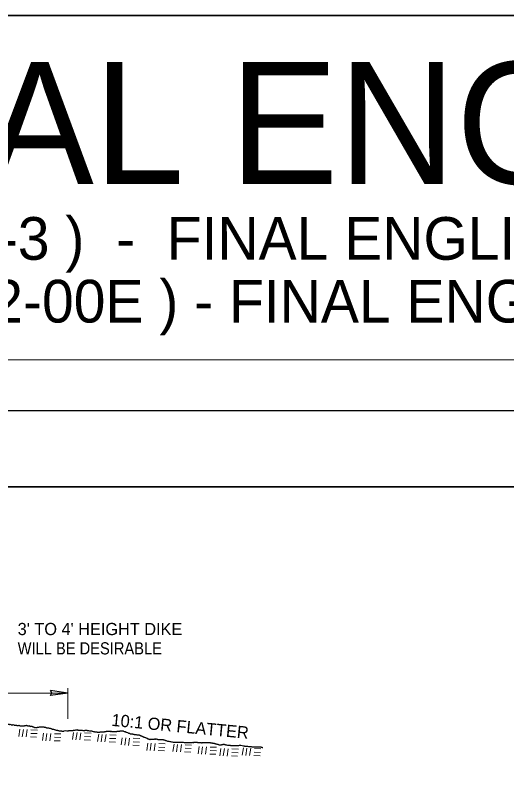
# Model space of a CAD drawing. Extents: x -394 to -24, y 146 to 415.
# Drawn here: x -163.6 to -115.3, y 338.9 to 415.4 of the extents above; entities that cross this region are included whole.
import ezdxf

# ---------------------------------------------------------------- set-up
doc = ezdxf.new("R2010")
doc.units = 0
doc.header["$LTSCALE"] = 0.48
doc.layers.add('1', color=7, linetype='Continuous', lineweight=13)

msp = doc.modelspace()

# ---------------------------------------------------------------- linework, layer by layer
at = {"layer": '1'}
for p, q in [((-388.924, 381.5337), (-28.924, 381.5337)), ((-158.4852, 346.1919), (-158.4853, 349.2363)), ((-178.7788, 348.7464), (-158.4853, 348.7466)), ((-163.3141, 344.4593), (-163.2083, 345.1789)), ((-162.9706, 344.4348), (-162.8649, 345.1545)), ((-162.5897, 344.4259), (-162.484, 345.1457)), ((-162.1225, 345.1198), (-161.4886, 345.0928)), ((-162.1715, 344.4324), (-161.5557, 344.4067)), ((-162.1289, 344.7748), (-161.513, 344.7492)), ((-160.9897, 344.0841), (-160.884, 344.8037)), ((-160.6462, 344.0596), (-160.5405, 344.7792)), ((-160.2654, 344.0507), (-160.1597, 344.7704)), ((-159.8046, 344.3996), (-159.1887, 344.3739)), ((-159.7982, 344.7447), (-159.1642, 344.7177)), ((-158.0281, 344.1592), (-157.9223, 344.8787)), ((-157.6846, 344.1346), (-157.5788, 344.8543)), ((-157.3038, 344.1257), (-157.198, 344.8455)), ((-156.8429, 344.4747), (-156.227, 344.449)), ((-156.8365, 344.8197), (-156.2026, 344.7927)), ((-155.5538, 343.9716), (-155.448, 344.6912)), ((-155.2103, 343.947), (-155.1046, 344.6667)), ((-154.8294, 343.9382), (-154.7237, 344.6579)), ((-154.3622, 344.6321), (-153.7283, 344.6051)), ((-153.2295, 343.6339), (-153.1238, 344.3536)), ((-159.8472, 344.0573), (-159.2313, 344.0316)), ((-156.8855, 344.1322), (-156.2697, 344.1066)), ((-154.4112, 343.9447), (-153.7954, 343.919)), ((-154.3687, 344.2871), (-153.7527, 344.2614)), ((-152.886, 343.6094), (-152.7803, 344.3291)), ((-152.5052, 343.6006), (-152.3994, 344.3202)), ((-152.0869, 343.6071), (-151.4711, 343.5814)), ((-152.0444, 343.9494), (-151.4285, 343.9238)), ((-152.0379, 344.2945), (-151.404, 344.2675)), ((-150.7177, 343.1088), (-150.6119, 343.8284)), ((-150.3742, 343.0842), (-150.2685, 343.804)), ((-149.9933, 343.0754), (-149.8877, 343.7952)), ((-149.5262, 343.7693), (-148.8922, 343.7423)), ((-148.1309, 342.9962), (-148.0251, 343.7159)), ((-147.7874, 342.9717), (-147.6817, 343.6914)), ((-147.4065, 342.9629), (-147.3008, 343.6827)), ((-146.9393, 343.6568), (-146.3054, 343.6298)), ((-149.5752, 343.0819), (-148.9593, 343.0562)), ((-149.5326, 343.4243), (-148.9167, 343.3987)), ((-146.9883, 342.9694), (-146.3725, 342.9437)), ((-146.9458, 343.3118), (-146.3298, 343.2862)), ((-145.6567, 342.7712), (-145.5509, 343.4908)), ((-145.3132, 342.7467), (-145.2075, 343.4663)), ((-144.9323, 342.7378), (-144.8266, 343.4576)), ((-144.4716, 343.0867), (-143.8556, 343.0611)), ((-144.4651, 343.4317), (-143.8312, 343.4047)), ((-143.5197, 342.5836), (-143.414, 343.3032)), ((-143.1762, 342.559), (-143.0706, 343.2788)), ((-142.7954, 342.5503), (-142.6897, 343.2699)), ((-142.3346, 342.8991), (-141.7187, 342.8734)), ((-142.3282, 343.2441), (-141.6942, 343.2171)), ((-141.3079, 342.6212), (-141.2021, 343.3408)), ((-140.9643, 342.5966), (-140.8587, 343.3163)), ((-140.5835, 342.5877), (-140.4778, 343.3075)), ((-140.1227, 342.9367), (-139.5068, 342.911)), ((-140.1163, 343.2817), (-139.4823, 343.2547)), ((-144.5141, 342.7443), (-143.8982, 342.7187)), ((-142.3772, 342.5567), (-141.7613, 342.531)), ((-140.1652, 342.5942), (-139.5494, 342.5686))]:
    msp.add_line(p, q, dxfattribs=at)
at = {"layer": '1', "lineweight": 35}
msp.add_line((-358.9241, 369.0337), (-33.924, 369.0337), dxfattribs=at)
at = {"layer": '1', "lineweight": 25}
for q in [(-160.1887, 348.9813), (-160.1887, 348.5133)]:
    msp.add_line((-158.4857, 348.7474), q, dxfattribs=at)
at = {"layer": '1', "lineweight": 35}
msp.add_lwpolyline([(-394.2532, 145.8963), (-24.4183, 145.8963), (-24.4183, 415.3904), (-394.2532, 415.3904)], close=True, dxfattribs=at)
at = {"layer": '1', "lineweight": 25}
for points in [[(-373.924, 156.5337), (-373.924, 376.5337), (-28.924, 376.5337)], [(-160.1887, 348.5133), (-160.0569, 348.7498), (-160.1887, 348.9813)]]:
    msp.add_lwpolyline(points, dxfattribs=at)
for points in [[(-170.3973, 345.5983), (-170.2057, 345.5343), (-170.1737, 345.5343), (-170.1418, 345.5023), (-170.1099, 345.5023), (-170.078, 345.5024), (-170.046, 345.5023), (-169.9502, 345.4704), (-169.8544, 345.4384), (-169.7586, 345.4384), (-169.6308, 345.4065), (-169.5989, 345.4065), (-169.535, 345.4065), (-169.5031, 345.4065), (-169.4392, 345.4065), (-169.3433, 345.3746), (-169.2475, 345.3745), (-169.0878, 345.3746), (-168.992, 345.3746), (-168.9601, 345.3745), (-168.8643, 345.4065), (-168.6088, 345.4384), (-168.513, 345.4384), (-168.3852, 345.4704), (-168.2574, 345.4704), (-168.0659, 345.5023), (-167.9701, 345.5023), (-167.8742, 345.5343), (-167.7465, 345.5343), (-167.6826, 345.5343), (-167.6188, 345.5343), (-167.5548, 345.5663), (-167.4909, 345.5662), (-167.4271, 345.5662), (-167.2993, 345.5663), (-167.2354, 345.5662), (-167.2036, 345.5983), (-167.1716, 345.5983), (-167.1077, 345.5983), (-167.0438, 345.5982), (-166.9481, 345.5982), (-166.8202, 345.5662), (-166.7883, 345.5662), (-166.6925, 345.5662), (-166.6606, 345.5343), (-166.5648, 345.5343), (-166.437, 345.5343), (-166.4051, 345.5342), (-166.3732, 345.5343), (-166.2773, 345.5343), (-166.2453, 345.5662), (-166.1815, 345.5343), (-166.1176, 345.5663), (-166.0538, 345.5662), (-166.0217, 345.5663), (-165.926, 345.5983), (-165.8303, 345.5983), (-165.7982, 345.6302), (-165.6705, 345.6302), (-165.6066, 345.6622), (-165.5427, 345.6622), (-165.4788, 345.6622), (-165.4469, 345.6622), (-165.3512, 345.6941), (-165.2873, 345.6941), (-165.1914, 345.6941), (-165.1276, 345.6942), (-164.9998, 345.6941), (-164.9359, 345.6942), (-164.8082, 345.6941), (-164.7443, 345.6941), (-164.6804, 345.6942), (-164.6166, 345.6941), (-164.5527, 345.6941), (-164.393, 345.6942), (-164.3291, 345.6942), (-164.2332, 345.6622), (-164.2013, 345.6622), (-164.1055, 345.6622), (-164.0736, 345.6302), (-163.9777, 345.6302), (-163.9139, 345.6302), (-163.8181, 345.6302), (-163.7542, 345.5983), (-163.6902, 345.5983), (-163.6583, 345.5983), (-163.5945, 345.5983), (-163.4987, 345.5663), (-163.339, 345.5663), (-163.2432, 345.5663), (-163.2113, 345.5343)], [(-163.2113, 345.5343), (-163.1793, 345.5343), (-163.1155, 345.5343), (-163.0516, 345.5343), (-162.9238, 345.5343), (-162.828, 345.5343), (-162.7961, 345.5343), (-162.7642, 345.5343), (-162.6683, 345.5662), (-162.6044, 345.5663), (-162.5725, 345.5662), (-162.5086, 345.5663), (-162.4447, 345.5342), (-162.3489, 345.5343), (-162.2851, 345.5343), (-162.2532, 345.5343), (-162.2212, 345.5023), (-162.0615, 345.4704), (-162.0296, 345.4704), (-161.9977, 345.4384), (-161.9657, 345.4385), (-161.9017, 345.4064), (-161.8698, 345.4065), (-161.7741, 345.3745), (-161.7421, 345.3426), (-161.6782, 345.3426), (-161.6462, 345.3426), (-161.5823, 345.3426), (-161.5504, 345.3426), (-161.5185, 345.3426), (-161.4866, 345.3745), (-161.4547, 345.3745), (-161.4228, 345.3746), (-161.3907, 345.3745), (-161.263, 345.4065), (-161.1672, 345.4065), (-161.1352, 345.4065), (-161.0714, 345.4065), (-161.0075, 345.4064), (-160.9756, 345.4065), (-160.8478, 345.4065), (-160.752, 345.3745), (-160.6882, 345.3745), (-160.6242, 345.3426), (-160.5284, 345.3107), (-160.4326, 345.3107), (-160.4007, 345.3106), (-160.273, 345.2787), (-160.241, 345.2787), (-160.2091, 345.2787), (-160.1132, 345.2467), (-160.0493, 345.2147), (-159.9855, 345.1828), (-159.9217, 345.1827), (-159.8897, 345.1828), (-159.7938, 345.1508), (-159.6981, 345.1188), (-159.6022, 345.0869), (-159.5702, 345.0869), (-159.5064, 345.0869), (-159.4425, 345.055), (-159.4106, 345.0549), (-159.2509, 345.023), (-159.1232, 345.023), (-159.0592, 344.991), (-158.9634, 344.991), (-158.8996, 344.9911), (-158.8357, 345.0229), (-158.5803, 345.023), (-158.4525, 345.023), (-158.3886, 345.0549), (-158.2927, 345.055), (-158.1969, 345.055), (-158.1012, 345.055), (-158.0053, 345.055), (-157.9414, 345.0868), (-157.9095, 345.0869), (-157.8137, 345.0869), (-157.686, 345.1188), (-157.654, 345.1189), (-157.6221, 345.1188), (-157.5582, 345.1189), (-157.4943, 345.1188), (-157.5263, 345.1508), (-157.5263, 345.1188), (-157.4623, 345.0869), (-157.3346, 345.0869), (-157.3027, 345.0869), (-157.2707, 345.0869), (-157.2068, 345.0869), (-157.0791, 345.0869)], [(-157.0791, 345.0869), (-156.9194, 345.055), (-156.8556, 345.0549), (-156.8236, 345.055), (-156.8236, 345.0869), (-156.7917, 345.0869), (-156.6958, 345.0869), (-156.6, 345.0869), (-156.5362, 345.0549), (-156.5042, 345.0549), (-156.4723, 345.055), (-156.4403, 345.0549), (-156.2807, 345.023), (-156.1529, 345.023), (-156.0571, 344.991), (-155.9293, 344.9591), (-155.8974, 344.9591), (-155.8016, 344.9271), (-155.7057, 344.9271), (-155.6418, 344.9271), (-155.5461, 344.8952), (-155.4502, 344.8952), (-155.4183, 344.8951), (-155.3544, 344.8952), (-155.3225, 344.9271), (-155.2586, 344.9271), (-155.1947, 344.9271), (-155.0989, 344.9271), (-155.0031, 344.9271), (-154.9712, 344.9271), (-154.9073, 344.9271), (-154.8435, 344.9591), (-154.7157, 344.9591), (-154.6838, 344.9911), (-154.6198, 344.991), (-154.556, 344.991), (-154.5241, 344.991), (-154.4282, 344.991), (-154.3324, 344.991), (-154.3005, 344.9591), (-154.2686, 344.991), (-154.2047, 344.991), (-154.1728, 344.9591), (-154.1408, 344.9591), (-154.045, 344.9591), (-153.9172, 344.9591), (-153.8534, 344.9591), (-153.7576, 344.9591), (-153.6937, 344.9591), (-153.6298, 344.991), (-153.5978, 344.9911), (-153.534, 344.991), (-153.502, 344.9911), (-153.4701, 344.991), (-153.4062, 344.9911), (-153.3423, 345.0229), (-153.3104, 345.023), (-153.2465, 345.023), (-153.2146, 345.023), (-153.1827, 345.023), (-153.1507, 345.023), (-153.0868, 345.023), (-153.0229, 345.023), (-152.991, 344.991), (-152.8953, 344.959), (-152.7994, 344.9271), (-152.7675, 344.8952), (-152.7355, 344.8952), (-152.7036, 344.8952), (-152.5439, 344.8313), (-152.48, 344.7992), (-152.4481, 344.7992), (-152.3842, 344.7673), (-152.2884, 344.7353), (-152.2245, 344.7354), (-152.1926, 344.7353), (-152.1287, 344.7353), (-152.0967, 344.7034), (-152.0329, 344.7034), (-151.937, 344.6714), (-151.8413, 344.6714), (-151.6816, 344.6395), (-151.6177, 344.6395), (-151.4899, 344.6395), (-151.4261, 344.6076), (-151.3622, 344.5755), (-151.2983, 344.5436), (-151.2344, 344.5437), (-151.2024, 344.5117), (-151.1705, 344.5117), (-151.1386, 344.4797)], [(-151.1386, 344.4797), (-151.0747, 344.4477), (-151.0108, 344.4158), (-150.8512, 344.3838), (-150.8192, 344.3518), (-150.6914, 344.3199), (-150.6276, 344.288), (-150.6277, 344.256), (-150.5957, 344.256), (-150.5637, 344.224), (-150.4679, 344.1921), (-150.436, 344.1921), (-150.3721, 344.1601)], [(-150.4247, 344.2019), (-150.3416, 344.2019), (-150.2722, 344.2019), (-150.2307, 344.2019), (-150.203, 344.2158), (-150.1753, 344.2158), (-150.1476, 344.2158), (-150.1198, 344.2158), (-150.0921, 344.2158), (-150.0505, 344.2158), (-150.0228, 344.2158), (-149.9812, 344.2158), (-149.9257, 344.2297), (-149.8842, 344.2297), (-149.8565, 344.2158), (-149.8287, 344.2297), (-149.7317, 344.2158), (-149.6623, 344.2019), (-149.607, 344.1881), (-149.5793, 344.1881), (-149.5238, 344.188), (-149.4545, 344.188), (-149.3852, 344.1742), (-149.3297, 344.1742), (-149.2881, 344.1742), (-149.2049, 344.1603), (-149.1078, 344.1603), (-149.0525, 344.1464), (-148.9831, 344.1326), (-148.9138, 344.1048), (-148.8168, 344.0771), (-148.6782, 344.0216), (-148.595, 344.0077), (-148.4564, 343.98), (-148.29, 343.9522), (-148.1098, 343.9245), (-147.9574, 343.9107), (-147.8465, 343.9106), (-147.7356, 343.9106), (-147.6108, 343.8967), (-147.5138, 343.9107), (-147.3474, 343.9107), (-147.2227, 343.8967), (-147.1118, 343.8968), (-146.9592, 343.8829), (-146.8345, 343.8828), (-146.6682, 343.8828), (-146.5572, 343.8829), (-146.5157, 343.8829), (-146.4879, 343.8829), (-146.4325, 343.8828), (-146.3493, 343.8829), (-146.2662, 343.8828), (-146.183, 343.8967), (-146.1137, 343.8829), (-146.0582, 343.8967), (-145.9613, 343.8967), (-145.8365, 343.9107), (-145.8088, 343.9107), (-145.7811, 343.9107), (-145.7394, 343.8967), (-145.6978, 343.8829), (-145.6701, 343.8829), (-145.6285, 343.8829), (-145.5731, 343.8829), (-145.5038, 343.869), (-145.4483, 343.869), (-145.3375, 343.869), (-145.2958, 343.8552), (-145.2681, 343.8552), (-145.2266, 343.8691), (-145.1573, 343.8691), (-145.1157, 343.869), (-145.0602, 343.8691), (-145.0048, 343.869), (-144.9493, 343.869), (-144.8939, 343.8691), (-144.8522, 343.8828), (-144.8107, 343.8829), (-144.7829, 343.8828), (-144.7552, 343.8829), (-144.7137, 343.8828), (-144.6859, 343.8829), (-144.6582, 343.8829), (-144.6166, 343.8828), (-144.575, 343.8829), (-144.5058, 343.869), (-144.4503, 343.8691), (-144.3948, 343.8552), (-144.3255, 343.8552), (-144.2562, 343.8413)], [(-144.2562, 343.8413), (-144.2285, 343.8274), (-144.173, 343.8135), (-144.1176, 343.8136), (-144.0344, 343.7858), (-143.9374, 343.758), (-143.8681, 343.7442), (-143.7849, 343.7165), (-143.7572, 343.7164), (-143.674, 343.6887), (-143.6463, 343.6748), (-143.5215, 343.6471), (-143.4661, 343.6332), (-143.4383, 343.6471), (-143.3967, 343.6609), (-143.3413, 343.6748), (-143.3136, 343.6887), (-143.2859, 343.6887), (-143.2582, 343.7026), (-143.2304, 343.6887), (-143.1612, 343.7026), (-143.078, 343.7026), (-143.0503, 343.6887), (-142.9532, 343.661), (-142.9255, 343.6609), (-142.87, 343.6472), (-142.6759, 343.6193), (-142.565, 343.6054), (-142.5234, 343.6055), (-142.4957, 343.6054), (-142.4264, 343.5916), (-142.2878, 343.5916), (-142.1769, 343.5777), (-142.1214, 343.5777), (-142.0383, 343.5777), (-141.8719, 343.5777), (-141.7611, 343.5777), (-141.7056, 343.5777), (-141.6502, 343.5916), (-141.5392, 343.6055), (-141.4699, 343.6055), (-141.4423, 343.6055), (-141.1788, 343.55), (-141.1234, 343.5362), (-141.0541, 343.5223), (-141.0125, 343.5222), (-140.9433, 343.5222), (-140.8739, 343.5222), (-140.7768, 343.5083), (-140.6106, 343.4945), (-140.5273, 343.4807), (-140.361, 343.4667), (-140.3194, 343.4668), (-140.2639, 343.4667), (-140.167, 343.4529), (-140.0977, 343.4529), (-139.9868, 343.4529), (-139.9036, 343.439), (-139.862, 343.4529), (-139.8342, 343.4529), (-139.6818, 343.4529), (-139.6124, 343.4391), (-139.5432, 343.4391), (-139.5016, 343.439), (-139.4738, 343.4391), (-139.4045, 343.4251), (-139.3629, 343.4112), (-139.3213, 343.3974), (-139.2798, 343.3974)]]:
    msp.add_spline(points, degree=3, dxfattribs=at)

# ---------------------------------------------------------------- texts
at = {"layer": '1'}
for s, height, p in [('1988/96 SPECS. -FINAL ENGLISH', 12, (-323.6082, 398.8357)), (' ( p.    78 )  STEEL PIPE DROP INLET - ( SPDI-1-3 )  -  FINAL ENGLISH ( 2/3/97 )', 4.2, (-287.9367, 391.3655)), ('( p. R-78E ) STEEL PIPE DROP INLET - ( SPDI-2-00E ) - FINAL ENGLISH (7/1/99 )', 4.2, (-287.4238, 385.1919)), ("3' TO 4' HEIGHT DIKE", 1.2, (-163.4263, 354.4439))]:
    msp.add_text(s, height=height, dxfattribs=at).set_placement(p)
at = {"layer": '1', "width": 0.9}
msp.add_text('WILL BE DESIRABLE', height=1.2, dxfattribs=at).set_placement((-163.4262, 352.5439))
at = {"layer": '1'}
msp.add_text('10:1 OR FLATTER', height=1.2, rotation=354.568, dxfattribs=at).set_placement((-154.2222, 345.5196))

doc.saveas('drawing.dxf')
